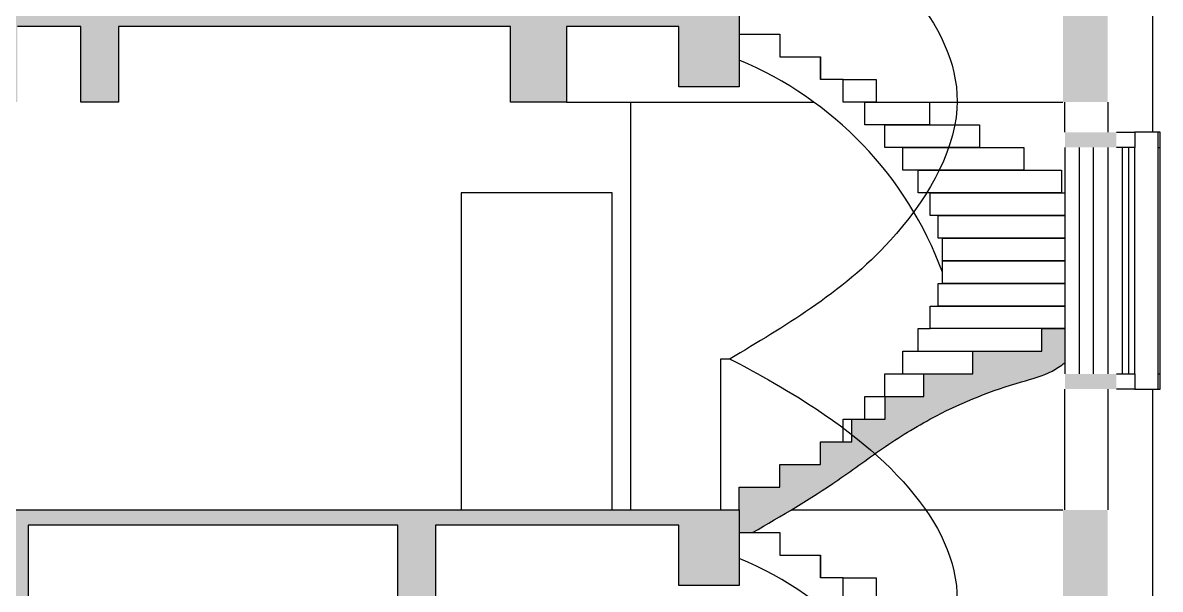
# Model space of a CAD drawing. Extents: x -34815 to 81416, y -425322 to 67478.
# Drawn here: x 27831 to 35366, y -358298 to -354548 of the extents above; entities that cross this region are included whole.
import ezdxf

# ---------------------------------------------------------------- set-up
doc = ezdxf.new("R2010")
doc.units = 0
doc.header["$LTSCALE"] = 1000
doc.header["$MEASUREMENT"] = 0
for name, color, linetype in [('column', 6, 'Continuous'), ('PUB_HATCH', 8, 'Continuous'), ('STAIR', 4, 'Continuous'), ('WINDOW', 4, 'Continuous')]:
    doc.layers.add(name, color=color, linetype=linetype)
doc.layers.add('WALL', color=2, linetype='Continuous', lineweight=25)

# ---------------------------------------------------------------- blocks, each defined once
blk = doc.blocks.new('fsaf')
for p, q in [((119449.4256889769, -23234.23555413907), (119449.4256889769, -22234.23555413907)), ((119449.4256889769, -23234.23555413907), (119449.4256889769, -22234.23555413907)), ((119449.4256889769, -22234.23555413907), (119509.4256889769, -22234.23555413907))]:
    blk.add_line(p, q)
for points in [[(119509.4256889769, -18934.23555413907), (119509.4256889769, -18934.23555413907), (120404.8052988551, -19394.38431435876), (121324.2538556827, -20349.59938575423), (120656.5594400213, -21429.02663525345), (120070.5275123635, -21900.26842524367), (119690.2884667733, -22126.58624681711), (119509.4256889769, -22234.23555413907)], [(119509.4256889769, -22234.23555413907), (119509.4256889769, -22234.23555413907), (120404.8052988551, -22694.38431435876), (121324.2538556827, -23649.59938575423), (120656.5594400213, -24729.02663525345), (120070.5275123635, -25200.26842524367), (119690.2884667733, -25426.58624681711), (119509.4256889769, -25534.23555413907)]]:
    blk.add_open_spline(points, degree=3, knots=[120, 120, 120, 120, 714.4666503547967, 2359.305995931111, 3331.866553655708, 4024.701706976206, 4653.202239014948, 4653.202239014948, 4653.202239014948, 4653.202239014948])

msp = doc.modelspace()

# ---------------------------------------------------------------- hatches: boundary and pattern name
at = {"layer": 'PUB_HATCH'}
for points in [[(28465.61016636342, -354573.3739649699), (30315.6372658232, -354573.3739670533), (30565.6372658232, -354573.3739670533), (31060.69706635445, -354573.3739670533), (31060.69706635445, -355073.3739670533), (31432.74532204121, -355073.3739670533), (31432.74532204121, -354573.3739670533), (32176.05739754264, -354573.3739670533), (32176.05739754264, -354973.3739670533), (32575.76283365861, -354973.3739670533), (32575.76283365861, -354473.3739670533), (31214.05847055232, -354473.3739670533), (31214.05847055232, -354473.3739709315), (27865.63726582541, -354473.3739670528), (27615.63726582553, -354473.373967054), (27615.63726582227, -355073.373967054), (27615.63726582541, -355073.5995786173), (27795.61016580055, -355073.599844937), (27795.61016580055, -354573.3739642155), (28215.61016580055, -354573.3739646884), (28215.61016580055, -355073.3739670533), (28465.61016580032, -355073.3739670533)], [(35017.46719663404, -354473.3739670533), (34721.53030215763, -354473.3739670533), (34721.53030215763, -355073.3739670533), (35017.46719663404, -355073.3739670533)], [(34733.70021847053, -355273.3739670533), (34733.70021847053, -355373.3739670533), (35074.96849321947, -355373.3739670533), (35074.96849321947, -355273.3739670533), (35017.46719663404, -355273.3739670533)], [(34733.70021847053, -356873.3739670533), (34733.70021847053, -356973.3739670533), (35074.96849321947, -356973.3739670533), (35074.96849321947, -356873.3739670533)], [(21565.63726582215, -357773.3739670533), (21665.63726582215, -357773.3739670533), (21665.63726582378, -357673.3739675073), (21765.63726582215, -357673.3739675091), (21765.63726582215, -357773.3739670533), (21865.63726582215, -357773.3739670533), (21865.63726582204, -357873.3739670527), (27615.63726582541, -357873.3739670527), (27615.63726582541, -357773.3739670537), (32575.76283365861, -357773.3739670537), (32575.76283365861, -358273.3739670533), (32176.05739754264, -358273.3739670534), (32176.05739754264, -357873.3739670533), (30565.63726582262, -357873.3739670533), (30565.63726582262, -358373.3739670531), (30315.63726582262, -358373.3739670533), (30315.63726582262, -357873.3739670531), (27865.63726582541, -357873.3739670531), (27865.63726582541, -358373.3739670533), (27615.63726582541, -358373.3739670533), (27615.63726582541, -358023.3739670533), (26015.63726582215, -358023.3739670533), (26015.63726582215, -358373.3739670533), (25765.63726582215, -358373.3739670533), (25765.63726582215, -358023.3739670532), (21865.63726582215, -358023.3739670532), (21865.63726582215, -358373.3739670533), (21615.63726582215, -358373.3739670533), (21615.63726582215, -357923.3739675091), (21565.63726582215, -357923.3739675091)], [(35017.46719663392, -357773.3739670533), (34721.53030215763, -357773.3739670533), (34721.53030215763, -358373.3739670533), (35017.46719663404, -358373.3739670533)]]:
    msp.add_hatch(color=256, dxfattribs=at).paths.add_polyline_path(points)
h = msp.add_hatch(color=256, dxfattribs=at)
edge = h.paths.add_edge_path()
edge.add_line((32575.76283365861, -357923.3739670533), (32665.28627462545, -357923.3739670533))
edge.add_spline(control_points=[(32665.28627462545, -357923.3739670533), (32856.80832011462, -357812.2707887861), (33159.5414849841, -357635.4995704351), (33544.61847810505, -357346.6747349852), (33940.8578120009, -357105.4624074542), (34316.5837586273, -356954.9128880646), (34620.24195319542, -356879.616452446), (34706.52080011624, -356819.4795530824), (34733.70021847053, -356798.7117607227)], knot_values=[27.14340838083601, 27.14340838083601, 27.14340838083601, 27.14340838083601, 690.5161284363372, 1077.645805209381, 1470.340173924562, 2077.441623952961, 2291.267837175588, 2393.288733633933, 2393.288733633933, 2393.288733633933, 2393.288733633933], degree=3, periodic=0)
edge.add_line((34733.70021847053, -356798.7117607227), (34733.70021847053, -356573.3739670533))
edge.add_line((34733.70021847053, -356573.3739670533), (34580.72817995702, -356573.3739670533))
edge.add_line((34580.72817995702, -356573.3739670533), (34580.72817995702, -356723.3739670533))
edge.add_line((34580.72817995702, -356723.3739670533), (34124.27985880745, -356723.3739670533))
edge.add_line((34124.27985880733, -356723.3739670533), (34124.27985880733, -356873.3739670533))
edge.add_line((34124.27985880733, -356873.3739670533), (33800.7488965597, -356873.3739670533))
edge.add_line((33800.74889655982, -356873.3739670533), (33800.74889655982, -357023.3739670533))
edge.add_line((33800.74889655982, -357023.3739670533), (33544.34204758517, -357023.3739670533))
edge.add_line((33544.34204758517, -357023.3739670533), (33544.34204758517, -357173.3739670533))
edge.add_line((33544.34204758517, -357173.3739670533), (33322.56436436391, -357173.3739670533))
edge.add_line((33322.56436436402, -357173.3739670533), (33322.56436436402, -357323.3739670533))
edge.add_line((33322.56436436402, -357323.3739670533), (33115.76283365861, -357323.3739670533))
edge.add_line((33115.76283365861, -357323.3739670533), (33115.76283365861, -357473.3739670533))
edge.add_line((33115.76283365861, -357473.3739670533), (32845.76283365861, -357473.3739670533))
edge.add_line((32845.76283365861, -357473.3739670533), (32845.76283365861, -357623.3739670533))
edge.add_line((32845.76283365861, -357623.3739670533), (32575.76283365861, -357623.3739670533))
edge.add_line((32575.76283365861, -357623.3739670533), (32575.76283365861, -357773.3739670533))
edge.add_line((32575.76283365861, -357773.3739670537), (32575.76283365861, -357923.3739670533))

# ---------------------------------------------------------------- linework, layer by layer
for p, q in [((35315.63710610429, -355273.3739670534), (35315.63710610429, -353473.3739670533)), ((35315.63710610429, -358573.3739670534), (35315.63710610429, -356973.3739670533))]:
    msp.add_line(p, q)
for points in [[(32575.76283365861, -354623.3739670533), (32845.76283365861, -354623.3739670533), (32845.76283365861, -354773.3739670533), (33115.76283365861, -354773.3739670533), (33115.76283365861, -354923.3739670533)], [(33264.59994309, -354923.3739670533), (33115.76283365872, -354923.3739670533), (33115.76283365872, -354773.3739670533)], [(34733.70021847053, -355823.3739670533), (33840.84509965614, -355823.3739670533), (33840.84509965614, -355673.3739670533), (34733.70021847053, -355673.3739670533)], [(34733.70021847053, -355973.3739670533), (33894.8416046286, -355973.3739670533), (33894.8416046286, -355823.3739670533), (34733.70021847053, -355823.3739670533)], [(34733.70021847053, -356123.3739670533), (33922.30751645751, -356123.3739670533), (33922.30751645751, -355973.3739670533), (34733.70021847053, -355973.3739670533)], [(34733.70021847053, -356273.3739670533), (33922.30751645751, -356273.3739670533), (33922.30751645751, -356123.3739670533), (34733.70021847053, -356123.3739670533)], [(34733.70021847053, -356423.3739670533), (33894.8416046286, -356423.3739670533), (33894.8416046286, -356273.3739670533), (34733.70021847053, -356273.3739670533)], [(34733.70021847053, -356573.3739670533), (33840.84509965614, -356573.3739670533), (33840.84509965614, -356423.3739670533), (34733.70021847053, -356423.3739670533)], [(33762.15678775567, -356723.3739670533), (33762.15678775567, -356573.3739670533), (33840.84509965614, -356573.3739670533)], [(33661.45630501234, -356873.3739670533), (33661.45630501234, -356723.3739670533), (34124.27985880733, -356723.3739670533)], [(33542.1728855893, -357023.3739670533), (33542.1728855893, -356873.3739670533), (33800.74889655982, -356873.3739670533)], [(33408.36858327012, -357173.3739670533), (33408.36858327012, -357023.3739670533), (33544.34204758517, -357023.3739670533)], [(33264.59994309, -357323.3739670533), (33264.59994309, -357173.3739670533), (33322.56436436402, -357173.3739670533)], [(32575.76283365861, -357923.3739670533), (32845.76283365861, -357923.3739670533), (32845.76283365861, -358073.3739670533), (33115.76283365861, -358073.3739670533), (33115.76283365861, -358223.3739670533)], [(33264.59994309, -358223.3739670533), (33115.76283365872, -358223.3739670533), (33115.76283365872, -358073.3739670533)]]:
    msp.add_lwpolyline(points)
for points in [[(33264.59994309, -354923.3739670533), (33483.26186929177, -354923.3739670533), (33483.26186929177, -355073.3739670533), (33264.59994309, -355073.3739670533)], [(33408.36858327012, -355073.3739670533), (33838.24616603297, -355073.3739670533), (33838.24616603297, -355223.3739670533), (33408.36858327012, -355223.3739670533)], [(33542.1728855893, -355223.3739670533), (34168.554521346, -355223.3739670533), (34168.554521346, -355373.3739670533), (33542.1728855893, -355373.3739670533)], [(33661.45630501234, -355373.3739670533), (34463.07281737006, -355373.3739670533), (34463.07281737006, -355523.3739670533), (33661.45630501234, -355523.3739670533)], [(33762.15678775567, -355523.3739670533), (34711.71812356287, -355523.3739670533), (34711.71812356287, -355673.3739670533), (33762.15678775567, -355673.3739670533)], [(33264.59994309, -358223.3739670533), (33483.26186929177, -358223.3739670533), (33483.26186929177, -358373.3739670533), (33264.59994309, -358373.3739670533)]]:
    msp.add_lwpolyline(points, close=True)
for centre, radius in [((31638.92633786588, -357041.5433163946), 2434.083843752159), ((31638.92633786588, -360341.5433163947), 2434.083843752179)]:
    msp.add_arc(centre, radius, 20.2673483124651, 67.36354845242595)
at = {"layer": 'column'}
for points in [[(27615.63726582541, -354473.373967054), (27865.63726582541, -354473.3739670533), (27865.63726582541, -354473.3739670528), (31214.05847055232, -354473.3739709315), (31214.05847055232, -354473.3739670533), (32575.76283365861, -354473.3739670533), (32575.76283365861, -354973.3739670533), (32176.05739754264, -354973.3739670533), (32176.05739754264, -354573.3739670533), (31432.74532204121, -354573.3739670533), (31432.74532204121, -355073.3739670533), (31060.69706635445, -355073.3739670533), (31060.69706635445, -354573.3739670533), (30565.6372658232, -354573.3739670533), (30565.6372658232, -354573.3739670533), (30315.6372658232, -354573.3739670533), (30315.6372658232, -354573.3739670533), (28465.61016636342, -354573.3739649699), (28465.61016580032, -355073.3739670533), (28215.61016580055, -355073.3739670533), (28215.61016580055, -354573.3739646884), (27795.61016580055, -354573.3739642155)], [(32575.76283365861, -357773.3739670533), (32575.76283365861, -357623.3739670533), (32845.76283365861, -357623.3739670533), (32845.76283365861, -357473.3739670533), (33115.76283365861, -357473.3739670533), (33115.76283365861, -357323.3739670533), (33322.56436436402, -357323.3739670533), (33322.56436436402, -357173.3739670533), (33544.34204758517, -357173.3739670533), (33544.34204758517, -357023.3739670533), (33800.74889655982, -357023.3739670533), (33800.74889655982, -356873.3739670533), (34124.27985880733, -356873.3739670533), (34124.27985880733, -356723.3739670533), (34580.72817995702, -356723.3739670533), (34580.72817995702, -356573.3739670533), (34733.70021847053, -356573.3739670533)], [(21565.63726582215, -357773.3739670533), (21665.63726582215, -357773.3739670533), (21665.63726582378, -357673.3739675073), (21765.63726582215, -357673.3739675091), (21765.63726582215, -357773.3739670533), (21865.63726582215, -357773.3739670533), (21865.63726582204, -357873.3739670527), (27615.63726582541, -357873.3739670527), (27615.63726582541, -357773.3739670537), (32575.76283365861, -357773.3739670537), (32575.76283365861, -358273.3739670533), (32176.05739754264, -358273.3739670534), (32176.05739754264, -357873.3739670533), (30565.63726582262, -357873.3739670533), (30565.63726582262, -358373.3739670531)], [(30315.63726582262, -358373.3739670533), (30315.63726582262, -357873.3739670531), (27865.63726582541, -357873.3739670531), (27865.63726582541, -358373.3739670533)]]:
    msp.add_lwpolyline(points, dxfattribs=at)
msp.add_open_spline([(32665.28627462545, -357923.3739670533), (32856.80832011462, -357812.2707887861), (33159.5414849841, -357635.4995704351), (33544.61847810505, -357346.6747349852), (33940.8578120009, -357105.4624074542), (34316.5837586273, -356954.9128880646), (34620.24195319542, -356879.616452446), (34706.52080011624, -356819.4795530824), (34733.70021847053, -356798.7117607227)], degree=3, knots=[27.14340838083601, 27.14340838083601, 27.14340838083601, 27.14340838083601, 690.5161284363372, 1077.645805209381, 1470.340173924562, 2077.441623952961, 2291.267837175588, 2393.288733633933, 2393.288733633933, 2393.288733633933, 2393.288733633933], dxfattribs=at)
at = {"layer": 'STAIR'}
for p, q in [((31432.74532204121, -355073.3739670533), (33071.08330228308, -355073.3739670533)), ((31855.63726582238, -355073.3739670533), (31855.63726582238, -357773.3739670533)), ((33838.24616603297, -355073.3739670533), (34721.53030215763, -355073.3739670533)), ((32920.39366703143, -357773.3739670533), (34721.53030215763, -357773.3739670533))]:
    msp.add_line(p, q, dxfattribs=at)
for points in [[(35197.87861683033, -356973.3739670533), (35365.76283362147, -356973.3739670533), (35365.76283362147, -355273.3739670533), (35197.87861683033, -355273.3739670533)], [(35351.38880515052, -356973.3739670533), (35351.38880515052, -355273.3739670533)], [(35351.38880515052, -355373.3739670533), (35365.63710610126, -355373.3739670533)], [(35351.38880515052, -356873.3739670533), (35351.38880515052, -356873.3739670533), (35365.76283362147, -356873.3739670533)]]:
    msp.add_lwpolyline(points, dxfattribs=at)
at = {"layer": 'WALL'}
for p, q in [((34733.70021847053, -355273.3739670533), (34733.70021847053, -355073.3739670533)), ((35017.46719663404, -355073.3739670533), (35017.46719663404, -355273.3739670533)), ((34733.70021847053, -357773.3739670534), (34733.70021847053, -356973.3739670533)), ((35017.46719663404, -356973.3739670533), (35017.46719663404, -357773.3739670534))]:
    msp.add_line(p, q, dxfattribs=at)
at = {"layer": 'WINDOW'}
for p, q in [((34733.70021847053, -355373.3739670533), (34733.70021847053, -356873.3739670533)), ((34828.70021847053, -355373.3739670533), (34828.70021847053, -356873.3739670533)), ((34922.46719663404, -355373.3739670534), (34922.46719663404, -356873.3739670534)), ((35017.46719663404, -355373.3739670534), (35017.46719663404, -356873.3739670534))]:
    msp.add_line(p, q, dxfattribs=at)
for points in [[(35074.96849321947, -355273.3739670533), (35197.87861683033, -355273.3739670533), (35197.87861683033, -355373.3739670533), (35074.96849321947, -355373.3739670533)], [(35112.53780404746, -355373.3739670533), (35112.53780390928, -356873.3739670533)], [(35157.92190925474, -356873.3739670533), (35157.92190925474, -355373.3739670533)], [(35197.87861683033, -356873.3739670533), (35197.87861683033, -355373.3739670533)], [(31735.63726582215, -357773.3739670533), (31735.63726582215, -355673.3739670533), (30735.63726582215, -355673.3739670533), (30735.63726582215, -357773.3739670533)], [(35074.96849321947, -356873.3739670533), (35197.87861683033, -356873.3739670533), (35197.87861683033, -356973.3739670533), (35074.96849321947, -356973.3739670533)]]:
    msp.add_lwpolyline(points, dxfattribs=at)

# ---------------------------------------------------------------- block references
msp.add_blockref('fsaf', (-86993.66285531817, -334539.1384129143))

doc.saveas('drawing.dxf')
